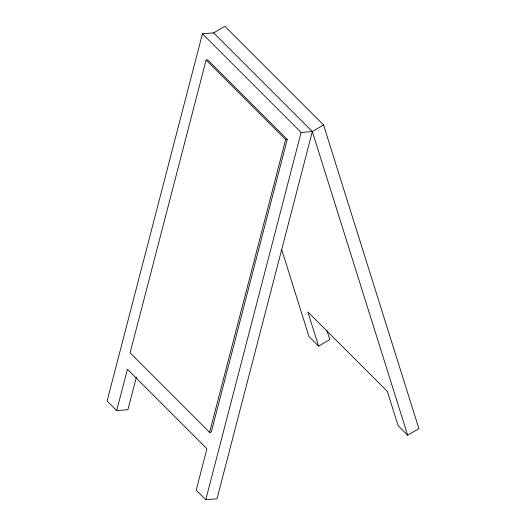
<?xml version="1.0" encoding="UTF-8"?>
<svg xmlns="http://www.w3.org/2000/svg" width="526" height="526" viewBox="0 0 526 526"><rect width="100%" height="100%" fill="white"/><g stroke="black" fill="none" stroke-linecap="round" stroke-linejoin="round"><path stroke-width="0.79" d="M326.876 330.243L329.802 339.566L318.585 346.141L307.848 311.944L387.36 391.456L398.097 425.652L407.676 435.232L418.9 428.664L323.556 124.971L224.885 26.3L213.661 32.875L202.444 33.782L107.1 401.029L116.68 410.609L127.903 409.701L136.365 377.096M206.126 60.03L130.113 352.834L209.624 432.352L211.228 432.221L287.242 139.416L207.731 59.905L206.126 60.03L285.638 139.548L287.242 139.416M116.68 410.609L127.417 369.252L206.935 448.763L196.198 490.12L205.778 499.7L216.995 498.793L312.339 131.546L323.556 124.971M209.624 432.352L285.638 139.548M205.778 499.7L301.115 132.453L202.444 33.782M301.115 132.453L312.339 131.546L407.676 435.232M213.661 32.875L312.339 131.546M318.585 346.141L309.005 336.561L281.726 249.679"/></g></svg>
